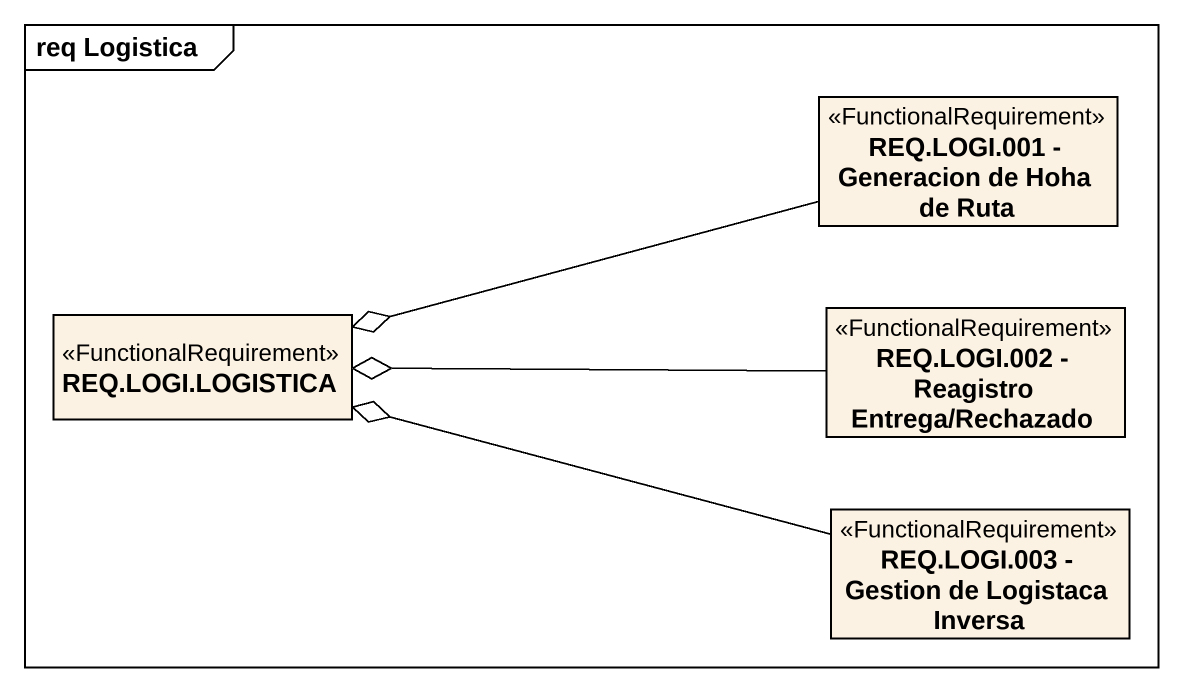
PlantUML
@startuml
mainframe req Logistica
hide circle
hide empty members
class "REQ.LOGI.001 - Generacion de Hoha de Ruta" as REQ_LOGI_001_Generacion_de <<FunctionalRequirement>>
class "REQ.LOGI.LOGISTICA" as REQ_LOGI_LOGISTICA <<FunctionalRequirement>>
class "REQ.LOGI.002 - Reagistro Entrega/Rechazado" as REQ_LOGI_002_Reagistro <<FunctionalRequirement>>
class "REQ.LOGI.003 - Gestion de Logistaca Inversa" as REQ_LOGI_003_Gestion_de <<FunctionalRequirement>>
REQ_LOGI_001_Generacion_de -left-o REQ_LOGI_LOGISTICA
REQ_LOGI_002_Reagistro -left-o REQ_LOGI_LOGISTICA
REQ_LOGI_003_Gestion_de -left-o REQ_LOGI_LOGISTICA
@enduml
